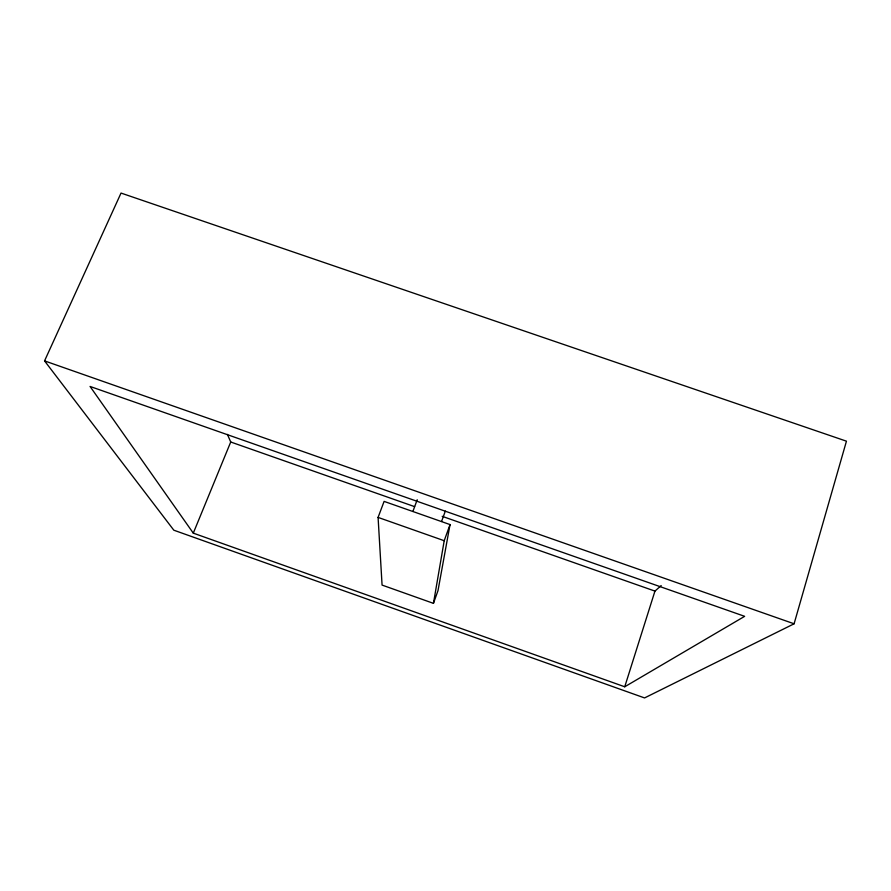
<?xml version="1.0" encoding="UTF-8"?>
<svg xmlns="http://www.w3.org/2000/svg" width="891" height="891" viewBox="0 0 891 891"><rect width="100%" height="100%" fill="white"/><g stroke="black" fill="none" stroke-linecap="round" stroke-linejoin="round"><path stroke-width="1.34" d="M433.449 603.352L444.208 540.714L450.033 524.576L384.099 501.388L378.085 517.404L382.072 585.086L433.449 603.352L437.993 590.655L450.033 524.576M794.093 623.789L846.45 441.179L121.031 193.069L44.55 360.888L173.834 530.201L644.572 697.931L794.093 623.789L44.55 360.888M624.736 686.783L744.653 616.327L90.058 386.449L193.291 533.141L624.736 686.783L654.952 591.101L661.189 585.565M441.557 521.502L445.333 511.078M412.901 511.423L417.211 499.74M193.291 533.141L230.724 442.003L227.405 434.385M230.724 442.003L414.605 506.634M442.181 516.323L654.952 591.101M378.085 517.404L444.208 540.714"/></g></svg>
